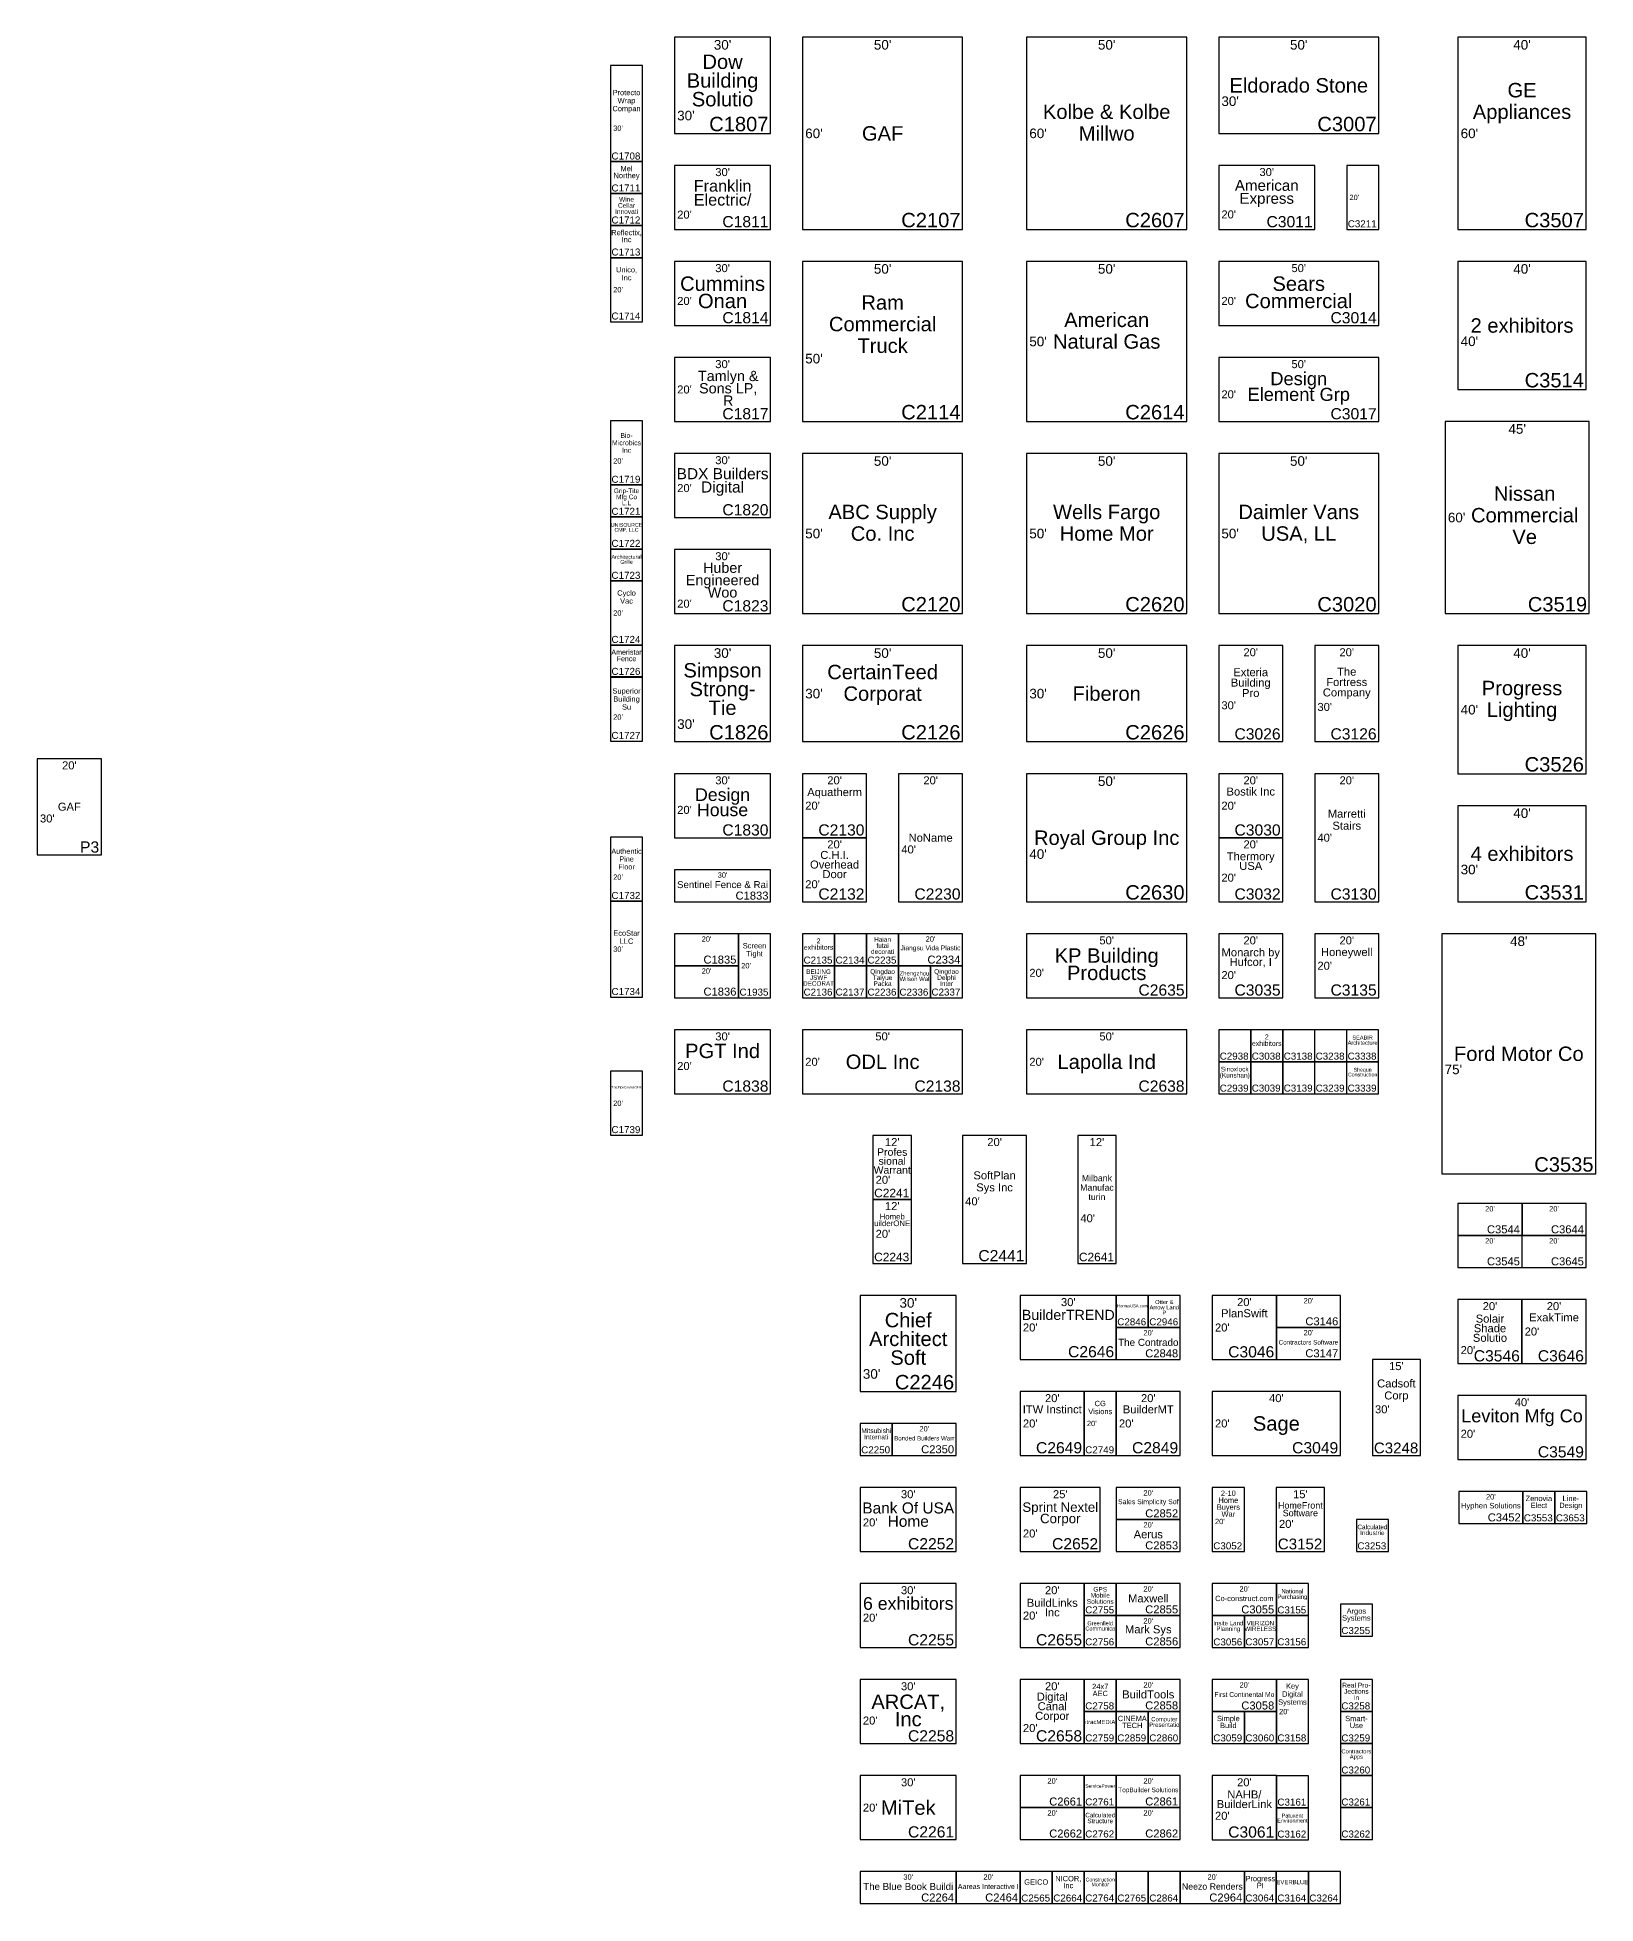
# Model space of a CAD drawing. Header units: inches. Extents: x 16728 to 32248, y 30163 to 45248.
# Drawn here: x 18373 to 24215, y 30163 to 37159 of the extents above; entities that cross this region are included whole.
import ezdxf
from ezdxf.enums import TextEntityAlignment as Align

# ---------------------------------------------------------------- set-up
doc = ezdxf.new("R2010")
doc.units = ezdxf.units.IN
doc.header["$LTSCALE"] = 144
doc.header["$MEASUREMENT"] = 0
doc.layers.get('0').update_dxf_attribs({"linetype": 'CONTINUOUS'})
for name, color, linetype in [('Expo_BoothDim', 6, 'CONTINUOUS'), ('Expo_BoothName', 7, 'CONTINUOUS'), ('Expo_BoothNumber', 4, 'CONTINUOUS'), ('Expo_BoothOutline', 5, 'CONTINUOUS')]:
    doc.layers.add(name, color=color, linetype=linetype)
doc.styles.add('Expo_Lite', font='Swis721 BT Roman.ttf')

# ---------------------------------------------------------------- blocks, each defined once
blk = doc.blocks.new('Expo10x10')
at = {"color": 0}
blk.add_lwpolyline([(0, 0), (120, 0), (120, 120), (0, 120)], close=True, dxfattribs=at)
blk = doc.blocks.new('Expo10x20')
at = {"color": 0}
blk.add_lwpolyline([(0, 0), (120, 0), (120, 240), (0, 240)], close=True, dxfattribs=at)
blk = doc.blocks.new('Expo20x20')
at = {"color": 0}
blk.add_lwpolyline([(0, 0), (240, 0), (240, 240), (0, 240)], close=True, dxfattribs=at)
blk = doc.blocks.new('Expo20x30')
at = {"color": 0}
blk.add_lwpolyline([(0, 0), (240, 0), (240, 360), (0, 360)], close=True, dxfattribs=at)
blk = doc.blocks.new('Expo20x40')
at = {"color": 0}
blk.add_lwpolyline([(0, 0), (240, 0), (240, 480), (0, 480)], close=True, dxfattribs=at)
blk = doc.blocks.new('Expo30x30')
at = {"color": 0}
blk.add_lwpolyline([(0, 0), (360, 0), (360, 360), (0, 360)], close=True, dxfattribs=at)
blk = doc.blocks.new('Expo30x50')
at = {"color": 0}
blk.add_lwpolyline([(0, 0), (360, 0), (360, 600), (0, 600)], close=True, dxfattribs=at)

msp = doc.modelspace()

# ---------------------------------------------------------------- linework, layer by layer
at = {"layer": 'Expo_BoothOutline', "color": 2}
for points in [[(20762, 36799), (21122.2, 36799), (21122.2, 37159), (20762, 37159)], [(21242, 36439), (21842.1, 36439), (21842.1, 37159), (21242, 37159)], [(22082, 36439), (22681.9, 36439), (22681.9, 37159), (22082, 37159)], [(23698.9, 36439), (24179, 36439), (24179, 37159), (23698.9, 37159)], [(20522.1, 36693), (20642.1, 36693), (20642.1, 37053), (20522.1, 37053)], [(20762, 36439), (21122.2, 36439), (21122.2, 36678.9), (20762, 36678.9)], [(20522.1, 36093.2), (20642.1, 36093.2), (20642.1, 36333), (20522.1, 36333)], [(20762, 36079.1), (21122.2, 36079.1), (21122.2, 36318.9), (20762, 36318.9)], [(21242, 35719.1), (21842.1, 35719.1), (21842.1, 36319), (21242, 36319)], [(22082, 35719.1), (22681.9, 35719.1), (22681.9, 36319), (22082, 36319)], [(22802, 36079), (23401.9, 36079), (23401.9, 36319), (22802, 36319)], [(23698.9, 35838.9), (24179, 35838.9), (24179, 36319), (23698.9, 36319)], [(20762, 35719.1), (21122.2, 35719.1), (21122.2, 35959), (20762, 35959)], [(22802, 35719), (23401.9, 35719), (23401.9, 35959), (22802, 35959)], [(20522.1, 35481.3), (20642.1, 35481.3), (20642.1, 35721.2), (20522.1, 35721.2)], [(23650.9, 34999.1), (24190.9, 34999.1), (24190.9, 35719.1), (23650.9, 35719.1)], [(20762, 35359.1), (21122.2, 35359.1), (21122.2, 35599), (20762, 35599)], [(21242, 34999.1), (21842.1, 34999.1), (21842.1, 35599), (21242, 35599)], [(22082, 34999.1), (22681.9, 34999.1), (22681.9, 35599), (22082, 35599)], [(22802, 34999.1), (23401.9, 34999.1), (23401.9, 35599), (22802, 35599)], [(20762, 34999.1), (21122.2, 34999.1), (21122.2, 35239), (20762, 35239)], [(20522.1, 34881.1), (20642.1, 34881.1), (20642.1, 35121.3), (20522.1, 35121.3)], [(20762, 34519.1), (21122.2, 34519.1), (21122.2, 34879.1), (20762, 34879.1)], [(21242, 34519.1), (21842.1, 34519.1), (21842.1, 34879.1), (21242, 34879.1)], [(22082, 34519.1), (22681.9, 34519.1), (22681.9, 34879.1), (22082, 34879.1)], [(22802, 34519.1), (23041.9, 34519.1), (23041.9, 34879.1), (22802, 34879.1)], [(23162, 34519.1), (23401.8, 34519.1), (23401.8, 34879.1), (23162, 34879.1)], [(23698.9, 34399), (24179, 34399), (24179, 34879.1), (23698.9, 34879.1)], [(20522.1, 34521.2), (20642.1, 34521.2), (20642.1, 34761.4), (20522.1, 34761.4)], [(20762, 34159.1), (21122.2, 34159.1), (21122.2, 34399), (20762, 34399)], [(22082, 33919), (22681.9, 33919), (22681.9, 34399), (22082, 34399)], [(23698.9, 33919), (24179, 33919), (24179, 34279), (23698.9, 34279)], [(20522.1, 33921.3), (20642.1, 33921.3), (20642.1, 34161.2), (20522.1, 34161.2)], [(20762, 33919), (21122.2, 33919), (21122.2, 34039), (20762, 34039)], [(20522.1, 33561.3), (20642.1, 33561.3), (20642.1, 33921.3), (20522.1, 33921.3)], [(22082, 33559), (22681.9, 33559), (22681.9, 33799.2), (22082, 33799.2)], [(23638.9, 32899.3), (24215, 32899.3), (24215, 33799.1), (23638.9, 33799.1)], [(20762, 33199), (21122.2, 33199), (21122.2, 33439.2), (20762, 33439.2)], [(21242, 33199), (21842.1, 33199), (21842.1, 33439.2), (21242, 33439.2)], [(22082, 33199), (22681.9, 33199), (22681.9, 33439.2), (22082, 33439.2)], [(20522.1, 33043.7), (20642.1, 33043.7), (20642.1, 33283.6), (20522.1, 33283.6)], [(21505.9, 32803.3), (21650, 32803.3), (21650, 33043.1), (21505.9, 33043.1)], [(21841.6, 32563.4), (22081.8, 32563.4), (22081.8, 33043.2), (21841.6, 33043.2)], [(22273.4, 32563.4), (22417.5, 32563.4), (22417.5, 33043.2), (22273.4, 33043.2)], [(21505.9, 32563.4), (21650, 32563.4), (21650, 32803.3), (21505.9, 32803.3)], [(22058, 32203.4), (22418, 32203.4), (22418, 32443.3), (22058, 32443.3)], [(22778, 32203), (23018.2, 32203), (23018.2, 32443.3), (22778, 32443.3)], [(23698.9, 32188), (23938.8, 32188), (23938.8, 32428.2), (23698.9, 32428.2)], [(23938.8, 32188), (24179, 32188), (24179, 32428.2), (23938.8, 32428.2)], [(23377.8, 31843.4), (23558, 31843.4), (23558, 32203.4), (23377.8, 32203.4)], [(22058, 31843.4), (22297.9, 31843.4), (22297.9, 32083.3), (22058, 32083.3)], [(22297.9, 31843.4), (22418, 31843.4), (22418, 32083.3), (22297.9, 32083.3)], [(22418, 31843.4), (22657.9, 31843.4), (22657.9, 32083.3), (22418, 32083.3)], [(22778, 31843.4), (23258, 31843.4), (23258, 32083.3), (22778, 32083.3)], [(23698.9, 31828), (24179, 31828), (24179, 32068.2), (23698.9, 32068.2)], [(21578.1, 31843.7), (21818, 31843.7), (21818, 31963.5), (21578.1, 31963.5)], [(21458.1, 31483.5), (21818.1, 31483.5), (21818.1, 31723.3), (21458.1, 31723.3)], [(22058, 31483.5), (22358, 31483.5), (22358, 31723.3), (22058, 31723.3)], [(22418, 31603.5), (22657.9, 31603.5), (22657.9, 31723.3), (22418, 31723.3)], [(22778, 31483.5), (22898, 31483.5), (22898, 31723.3), (22778, 31723.3)], [(23017.9, 31483.5), (23198, 31483.5), (23198, 31723.3), (23017.9, 31723.3)], [(23702, 31588.4), (23941.9, 31588.4), (23941.9, 31708.5), (23702, 31708.5)], [(22418, 31483.5), (22657.9, 31483.5), (22657.9, 31603.5), (22418, 31603.5)], [(21458.1, 31123.5), (21818.1, 31123.5), (21818.1, 31363.4), (21458.1, 31363.4)], [(22058, 31123.5), (22297.9, 31123.5), (22297.9, 31363.4), (22058, 31363.4)], [(22418, 31243.6), (22657.9, 31243.6), (22657.9, 31363.4), (22418, 31363.4)], [(22418, 31123.5), (22657.9, 31123.5), (22657.9, 31243.5), (22418, 31243.5)], [(21458.1, 30763.5), (21818.1, 30763.5), (21818.1, 31003.4), (21458.1, 31003.4)], [(22058, 30763.5), (22297.9, 30763.5), (22297.9, 31003.4), (22058, 31003.4)], [(22418, 30883.6), (22657.9, 30883.6), (22657.9, 31003.4), (22418, 31003.4)], [(22778, 30883.3), (23018.2, 30883.3), (23018.2, 31003.4), (22778, 31003.4)], [(23018.2, 30763.5), (23138.3, 30763.5), (23138.3, 31003.4), (23018.2, 31003.4)], [(21458.1, 30403.5), (21818.1, 30403.5), (21818.1, 30643.4), (21458.1, 30643.4)], [(22418, 30523.6), (22657.9, 30523.6), (22657.9, 30643.4), (22418, 30643.4)], [(22778, 30403.1), (23018.2, 30403.1), (23018.2, 30643.4), (22778, 30643.4)], [(22418, 30403.5), (22657.9, 30403.5), (22657.9, 30523.6), (22418, 30523.6)], [(21458.1, 30163.6), (21818.1, 30163.6), (21818.1, 30283.5), (21458.1, 30283.5)], [(21818.1, 30163.6), (22058, 30163.6), (22058, 30283.5), (21818.1, 30283.5)], [(22657.9, 30163.6), (22898.1, 30163.6), (22898.1, 30283.5), (22657.9, 30283.5)]]:
    msp.add_lwpolyline(points, close=True, dxfattribs=at)
at = {"layer": 'Expo_BoothOutline', "color": 5}
for points in [[(20522.1, 36573.2), (20642.1, 36573.2), (20642.1, 36693), (20522.1, 36693)], [(20522.1, 36453.1), (20642.1, 36453.1), (20642.1, 36573.2), (20522.1, 36573.2)], [(20522.1, 36333.1), (20642.1, 36333.1), (20642.1, 36453.1), (20522.1, 36453.1)], [(20522.1, 35361.2), (20642.1, 35361.2), (20642.1, 35481.3), (20522.1, 35481.3)], [(20522.1, 35241.1), (20642.1, 35241.1), (20642.1, 35361.2), (20522.1, 35361.2)], [(20522.1, 35121.3), (20642.1, 35121.3), (20642.1, 35241.1), (20522.1, 35241.1)], [(20522.1, 34761.3), (20642.1, 34761.3), (20642.1, 34881.1), (20522.1, 34881.1)], [(23941.9, 31588.4), (24062, 31588.4), (24062, 31708.5), (23941.9, 31708.5)], [(24062, 31588.4), (24181.8, 31588.4), (24181.8, 31708.5), (24062, 31708.5)], [(23318.1, 31483.5), (23437.9, 31483.5), (23437.9, 31603.5), (23318.1, 31603.5)], [(22297.9, 31243.6), (22418, 31243.6), (22418, 31363.4), (22297.9, 31363.4)], [(23258, 31166.3), (23377.8, 31166.3), (23377.8, 31286.4), (23258, 31286.4)], [(22297.9, 31123.5), (22418, 31123.5), (22418, 31243.5), (22297.9, 31243.5)], [(22297.9, 30883.6), (22418, 30883.6), (22418, 31003.4), (22297.9, 31003.4)], [(23258, 30883.6), (23377.8, 30883.6), (23377.8, 31003.4), (23258, 31003.4)], [(22297.9, 30763.5), (22418, 30763.5), (22418, 30883.6), (22297.9, 30883.6)], [(23258, 30763.5), (23377.8, 30763.5), (23377.8, 30883.6), (23258, 30883.6)], [(23258, 30643.4), (23377.8, 30643.4), (23377.8, 30763.5), (23258, 30763.5)], [(22297.9, 30523.6), (22418, 30523.6), (22418, 30643.4), (22297.9, 30643.4)], [(22297.9, 30403.5), (22418, 30403.5), (22418, 30523.6), (22297.9, 30523.6)], [(22297.9, 30163.6), (22418, 30163.6), (22418, 30283.5), (22297.9, 30283.5)], [(22898, 30163.6), (23017.9, 30163.6), (23017.9, 30283.5), (22898, 30283.5)]]:
    msp.add_lwpolyline(points, close=True, dxfattribs=at)

# ---------------------------------------------------------------- block references
at = {"layer": 'Expo_BoothOutline', "color": 2, "rotation": 269.9999999993303}
for name, p in [('Expo30x50', (22802, 37159)), ('Expo20x30', (22802, 36679)), ('Expo20x20', (21242, 34399)), ('Expo20x20', (22802, 34399)), ('Expo20x20', (21242, 34159)), ('Expo20x20', (22802, 34159)), ('Expo10x20', (20762, 33799.1)), ('Expo10x20', (21601.6, 33799.1)), ('Expo20x20', (22802, 33799.1)), ('Expo20x20', (23162, 33799.1)), ('Expo10x20', (20762, 33679.1)), ('Expo10x20', (23698.9, 32788.1)), ('Expo10x20', (23938.9, 32788.1)), ('Expo10x20', (23698.9, 32668.1)), ('Expo10x20', (23938.8, 32668.1)), ('Expo30x30', (21458.1, 32443.3)), ('Expo10x20', (23018.2, 32443.3)), ('Expo10x20', (22418, 32323.3)), ('Expo10x20', (23018.1, 32323.6)), ('Expo10x20', (22778, 31363.4)), ('Expo10x20', (22058, 30643.4)), ('Expo10x20', (22058, 30523.4))]:
    msp.add_blockref(name, p, dxfattribs=at)
at = {"layer": 'Expo_BoothOutline', "color": 2}
for name, p in [('Expo10x20', (23282, 36439)), ('Expo20x30', (18373.4, 34095.1)), ('Expo20x40', (21602.1, 33919)), ('Expo20x40', (23162, 33919)), ('Expo10x20', (21002, 33559.1))]:
    msp.add_blockref(name, p, dxfattribs=at)
at = {"layer": 'Expo_BoothOutline', "color": 5, "rotation": 269.9999999993303}
for p in [(21242, 33799.1), (21362, 33799.1), (21481.8, 33799.1), (21242, 33679.1), (21362, 33679.3), (21481.8, 33679.1), (21601.5, 33679.1), (21721.5, 33679.3), (22802, 33439.2), (22922, 33439.2), (23041.8, 33439.2), (23161.6, 33439.2), (23281.4, 33439.2), (22802, 33319.2), (22922, 33319.3), (23041.8, 33319.3), (23161.6, 33319.2), (23281.4, 33319.2), (22418, 32443.3), (22538, 32443.3), (21458.1, 31963.5), (23018, 31363.4), (22778, 31243.4), (22898, 31243.6), (23018, 31243.6), (22418, 30883.6), (22538, 30883.6), (22778, 30883.6), (22898.1, 30883.5), (23018.2, 30643.1), (23258, 30643.4), (23018.1, 30523.2), (23258, 30523.4), (22058, 30283.5), (22178, 30283.5), (22418, 30283.5), (22538, 30283.5), (23017.9, 30283.5), (23137.9, 30283.5)]:
    msp.add_blockref('Expo10x10', p, dxfattribs=at)

# ---------------------------------------------------------------- texts
at = {"layer": 'Expo_BoothDim', "color": 6, "style": 'Expo_Lite'}
for s, height, p in [("30'", 36, (20942.1, 37149)), ("50'", 36, (21542.1, 37149)), ("50'", 36, (22382, 37149)), ("50'", 36, (23102, 37149)), ("40'", 36, (23938.9, 37149)), ("30'", 30, (20942.1, 36668.9)), ("30'", 30, (22982, 36669)), ("30'", 30, (20942.1, 36308.9)), ("50'", 36, (21542.1, 36309)), ("50'", 36, (22382, 36309)), ("50'", 30, (23101.9, 36309)), ("40'", 36, (23938.9, 36309)), ("30'", 30, (20942.1, 35949)), ("50'", 30, (23101.9, 35949)), ("45'", 36, (23920.9, 35709.1)), ("30'", 30, (20942.1, 35589)), ("50'", 36, (21542.1, 35589)), ("50'", 36, (22382, 35589)), ("50'", 36, (23101.9, 35589)), ("30'", 30, (20942.1, 35229)), ("30'", 36, (20942.1, 34869.1)), ("50'", 36, (21542.1, 34869.1)), ("50'", 36, (22382, 34869.1)), ("20'", 30, (22921.9, 34869.1)), ("20'", 30, (23281.9, 34869.1)), ("40'", 36, (23938.9, 34869.1)), ("20'", 30, (18493.4, 34445.1)), ("30'", 30, (20942.1, 34389)), ("20'", 30, (21362, 34389)), ("20'", 30, (21722.1, 34389)), ("50'", 36, (22382, 34389)), ("20'", 30, (22922, 34389)), ("20'", 30, (23282, 34389)), ("40'", 36, (23938.9, 34269)), ("20'", 30, (21362, 34149)), ("20'", 30, (22922, 34149)), ("30'", 20, (20942.1, 34029)), ("20'", 20, (20882, 33789.1)), ("20'", 20, (21721.6, 33789.1)), ("50'", 30, (22382, 33789.2)), ("20'", 30, (22922, 33789.1)), ("20'", 30, (23282, 33789.1)), ("48'", 36, (23926.9, 33789.1)), ("20'", 20, (20882, 33669.1)), ("30'", 30, (20942.1, 33429.2)), ("50'", 30, (21542.1, 33429.2)), ("50'", 30, (22382, 33429.2)), ("12'", 30, (21578, 33033.1)), ("20'", 30, (21961.7, 33033.2)), ("12'", 30, (22345.4, 33033.2)), ("12'", 30, (21578, 32793.3)), ("20'", 20, (23818.9, 32778.1)), ("20'", 20, (24058.9, 32778.1)), ("20'", 20, (23818.9, 32658.1)), ("20'", 20, (24058.8, 32658.1)), ("30'", 36, (21638.1, 32433.3)), ("30'", 30, (22238, 32433.3)), ("20'", 30, (22898.1, 32433.3)), ("20'", 20, (23138.2, 32433.3)), ("20'", 30, (23818.8, 32418.2)), ("20'", 30, (24058.9, 32418.2)), ("20'", 20, (22538, 32313.3)), ("20'", 20, (23138.1, 32313.6)), ("15'", 30, (23467.9, 32193.4)), ("20'", 30, (22178, 32073.3)), ("20'", 30, (22537.9, 32073.3)), ("40'", 30, (23018, 32073.3)), ("40'", 30, (23938.9, 32058.2)), ("20'", 20, (21698.1, 31953.5)), ("30'", 30, (21638.1, 31713.3)), ("25'", 30, (22208, 31713.3)), ("20'", 20, (22537.9, 31713.3)), ("15'", 30, (23107.9, 31713.3)), ("20'", 20, (23822, 31698.5)), ("20'", 20, (22537.9, 31593.5)), ("30'", 30, (21638.1, 31353.4)), ("20'", 30, (22178, 31353.4)), ("20'", 20, (22537.9, 31353.4)), ("20'", 20, (22898, 31353.4)), ("20'", 20, (22537.9, 31233.5)), ("30'", 30, (21638.1, 30993.4)), ("20'", 30, (22178, 30993.4)), ("20'", 20, (22537.9, 30993.4)), ("20'", 20, (22898.1, 30993.4)), ("30'", 30, (21638.1, 30633.4)), ("20'", 20, (22178, 30633.4)), ("20'", 20, (22537.9, 30633.4)), ("20'", 30, (22898.1, 30633.4)), ("20'", 20, (22178, 30513.4)), ("20'", 20, (22537.9, 30513.6)), ("30'", 20, (21638.1, 30273.5)), ("20'", 20, (21938.1, 30273.5)), ("20'", 20, (22778, 30273.5))]:
    msp.add_text(s, height=height, dxfattribs=at).set_placement(p, align=Align.TOP_CENTER)
for s, height, p in [("30'", 36, (22812, 36919.6)), ("30'", 36, (20772, 36865.7)), ("30'", 20, (20532.1, 36818.3)), ("60'", 36, (21252, 36799)), ("60'", 36, (22092, 36799)), ("60'", 36, (23708.9, 36799)), ("20'", 20, (23292, 36559)), ("20'", 30, (20772, 36494.6)), ("20'", 30, (22812, 36495.2)), ("20'", 20, (20532.1, 36213.1)), ("20'", 30, (20772, 36170.9)), ("20'", 30, (22812, 36170.9)), ("50'", 36, (22092, 36019)), ("40'", 36, (23708.9, 36019.7)), ("50'", 36, (21252, 35954.7)), ("20'", 30, (20772, 35839)), ("20'", 30, (22812, 35820.8)), ("20'", 20, (20532.1, 35571.1)), ("20'", 30, (20772, 35469.5)), ("60'", 36, (23660.9, 35359.1)), ("50'", 36, (21252, 35299.1)), ("50'", 36, (22092, 35299.1)), ("50'", 36, (22812, 35299.1)), ("20'", 30, (20772, 35036.3)), ("20'", 20, (20532.1, 35001.2)), ("30'", 36, (21252, 34699.1)), ("30'", 36, (22092, 34699.1)), ("30'", 30, (22812, 34655.3)), ("30'", 30, (23172, 34649.2)), ("40'", 36, (23708.9, 34639)), ("20'", 20, (20532.1, 34611)), ("30'", 36, (20772, 34584.9)), ("20'", 30, (20772, 34263.4)), ("20'", 30, (21252, 34279)), ("20'", 30, (22812, 34279)), ("30'", 30, (18383.4, 34231.1)), ("40'", 30, (23172, 34159)), ("40'", 30, (21612.1, 34115.1)), ("40'", 36, (22092, 34097.6)), ("20'", 20, (20532.1, 34011.1)), ("20'", 30, (21252, 33984.6)), ("20'", 30, (22812, 34009.2)), ("30'", 36, (23708.9, 34039.7)), ("30'", 20, (20532.1, 33741.3)), ("20'", 20, (21012, 33679.1)), ("20'", 30, (22092, 33652.5)), ("20'", 30, (22812, 33644)), ("20'", 30, (23172, 33679.1)), ("20'", 30, (20772, 33303.3)), ("20'", 30, (21252, 33319.1)), ("20'", 30, (22092, 33319.1)), ("75'", 36, (23648.9, 33290.7)), ("20'", 20, (20532.1, 33163.6)), ("20'", 30, (21515.9, 32876.7)), ("40'", 30, (21851.6, 32796)), ("40'", 30, (22283.4, 32732.6)), ("20'", 30, (21515.9, 32674.3)), ("20'", 30, (22068, 32323.3)), ("20'", 30, (22788, 32323.1)), ("20'", 30, (23948.8, 32308.1)), ("20'", 30, (23708.9, 32238.4)), ("30'", 36, (21468.1, 32149)), ("20'", 30, (22068, 31963.4)), ("20'", 20, (22307.9, 31963.4)), ("20'", 30, (22428, 31963.4)), ("20'", 30, (22788, 31963.4)), ("30'", 30, (23387.8, 32016.5)), ("20'", 30, (23708.9, 31924.8)), ("20'", 30, (21468.1, 31592.6)), ("20'", 30, (22068, 31551)), ("20'", 20, (22788, 31596)), ("20'", 30, (23027.9, 31586.9)), ("20'", 30, (21468.1, 31235.5)), ("20'", 30, (22068, 31243.4)), ("20'", 30, (21468.1, 30849.9)), ("20'", 20, (23028.2, 30883.4)), ("20'", 30, (22068, 30821.7)), ("20'", 30, (21468.1, 30523.5)), ("20'", 30, (22788, 30492.9))]:
    msp.add_text(s, height=height, dxfattribs=at).set_placement(p, align=Align.MIDDLE_LEFT)
at = {"layer": 'Expo_BoothName', "color": 7, "style": 'Expo_Lite'}
for s, height, p in [('Dow', 54, (20942.1, 37067.6)), ('Building', 54, (20942.1, 36997.4)), ('Eldorado Stone', 54, (23102, 36979)), ('Protecto', 20, (20582.1, 36952)), ('Solutio', 54, (20942.1, 36927.2)), ('GE', 54, (23938.9, 36961)), ('Compan', 20, (20582.1, 36892)), ('Wrap', 20, (20582.1, 36922)), ('Kolbe & Kolbe', 54, (22382, 36880)), ('Appliances', 54, (23938.9, 36880)), ('GAF', 54, (21542.1, 36799)), ('Millwo', 54, (22382, 36799)), ('Mel', 20, (20582.1, 36667.1)), ('Northey', 20, (20582.1, 36641.1)), ('Franklin', 43.5, (20942.1, 36602.3)), ('American', 40.5, (22982, 36604)), ('Cellar', 17.5, (20582.1, 36528.9)), ('Wine', 17.5, (20582.1, 36551.6)), ('Electric/', 43.5, (20942.1, 36550.1)), ('Express', 40.5, (22982, 36555.4)), ('Innovati', 17.5, (20582.1, 36506.1)), ('Reflectix,', 20, (20582.1, 36427.1)), ('Inc', 20, (20582.1, 36401.1)), ('Unico,', 20, (20582.1, 36288.1)), ('Inc', 20, (20582.1, 36258.1)), ('Cummins', 54, (20942.1, 36235.7)), ('Sears', 54, (23101.9, 36235.7)), ('Onan', 54, (20942.1, 36170.9)), ('Ram', 54, (21542.1, 36165.2)), ('Commercial', 54, (23101.9, 36170.9)), ('Commercial', 54, (21542.1, 36084.2)), ('American', 54, (22382, 36100)), ('2 exhibitors', 54, (23938.9, 36078.9)), ('Truck', 54, (21542.1, 36003.2)), ('Natural Gas', 54, (22382, 36019)), ('Tamlyn &', 38.5, (20963.2, 35889.8)), ('Design', 49, (23101.9, 35879.6)), ('Sons LP,', 38.5, (20963.2, 35843.6)), ('Element Grp', 49, (23101.9, 35820.8)), ('R', 38.5, (20963.2, 35797.4)), ('Microbics', 18.5, (20582.1, 35639.1)), ('Bio-', 18.5, (20582.1, 35666.8)), ('Inc', 18.5, (20582.1, 35611.3)), ('BDX Builders', 41.5, (20942.1, 35523.4)), ('Grip-Tite', 17.5, (20582.1, 35459.3)), ('Digital', 41.5, (20942.1, 35473.6)), ('Nissan', 54, (23948.9, 35448.9)), ('Mfg Co', 17.5, (20582.1, 35436.5)), ('L.L', 17.5, (20582.1, 35413.8)), ('ABC Supply', 54, (21542.1, 35380.1)), ('Wells Fargo', 54, (22382, 35380.1)), ('Daimler Vans', 54, (23101.9, 35380.1)), ('Commercial', 54, (23948.9, 35367.9)), ('UNISOURCE', 14, (20582.1, 35331.3)), ('CMP, LLC', 14, (20582.1, 35313.1)), ('Co. Inc', 54, (21542.1, 35299.1)), ('Home Mor', 54, (22382, 35299.1)), ('USA, LL', 54, (23101.9, 35299.1)), ('Ve', 54, (23948.9, 35286.9)), ('Architectural', 14.5, (20582.1, 35211.6)), ('Grille', 14.5, (20582.1, 35192.8)), ('Huber', 38.5, (20942.1, 35170.9)), ('Engineered', 38.5, (20942.1, 35124.7)), ('Cyclo', 20, (20582.1, 35076.3)), ('Vac', 20, (20582.1, 35046.3)), ('Woo', 38.5, (20942.1, 35078.5)), ('Ameristar', 19, (20582.1, 34854.6)), ('Fence', 19, (20582.1, 34829.9)), ('Simpson', 54, (20942.1, 34786.6)), ('CertainTeed', 54, (21542.1, 34780.1)), ('Exteria', 30, (22921.9, 34779.3)), ('The', 30, (23281.9, 34781.5)), ('Superior', 20, (20582.1, 34709)), ('Strong-', 54, (20942.1, 34716.4)), ('Corporat', 54, (21542.1, 34699.1)), ('Fiberon', 54, (22382, 34699.1)), ('Building', 30, (22921.9, 34740.3)), ('Pro', 30, (22921.9, 34701.3)), ('Company', 30, (23281.9, 34703.5)), ('Fortress', 30, (23281.9, 34742.5)), ('Progress', 54, (23938.9, 34720)), ('Building', 20, (20582.1, 34679)), ('Su', 20, (20582.1, 34649)), ('Tie', 54, (20942.1, 34646.2)), ('Lighting', 54, (23938.9, 34639)), ('Bostik Inc', 30, (22922, 34332)), ('GAF', 30, (18493.4, 34275.1)), ('Design', 47.5, (20942.1, 34320.4)), ('House', 47.5, (20942.1, 34263.4)), ('Aquatherm', 30, (21362, 34330)), ('Marretti', 30, (23282, 34249)), ('Stairs', 30, (23282, 34204)), ('NoName', 30, (21722.1, 34159)), ('Royal Group Inc', 54, (22382, 34159)), ('Authentic', 19.5, (20582.1, 34108.3)), ('Pine', 19.5, (20582.1, 34079.1)), ('Overhead', 30, (21362, 34058.4)), ('C.H.I.', 30, (21362, 34094.4)), ('Thermory', 30, (22922, 34089.2)), ('USA', 30, (22922, 34053.2)), ('4 exhibitors', 54, (23938.9, 34099)), ('Floor', 19.5, (20582.1, 34049.8)), ('Door', 30, (21362, 34022.4)), ('Sentinel Fence & Rai', 26, (20942.1, 33983.1)), ('EcoStar', 20, (20582.1, 33801.3)), ('LLC', 20, (20582.1, 33771.3)), ('Screen', 20, (21062, 33754.1)), ('Tight', 20, (21062, 33724.1)), ('exhibitors', 18.5, (21302, 33748.1)), ('2', 18.5, (21302, 33772.2)), ('decorati', 17.5, (21541.8, 33732.1)), ('Haian', 17.5, (21541.8, 33777.6)), ('futai', 17.5, (21541.8, 33754.8)), ('Jiangsu Vida Plastic', 18, (21721.6, 33746)), ('KP Building', 54, (22382, 33717.3)), ('Monarch by', 30, (22922, 33729.3)), ('Honeywell', 30, (23282, 33730.4)), ('BEIJING', 17, (21302, 33656.8)), ('Qingdao', 17.5, (21541.8, 33657.4)), ('Zhengzhou', 16, (21661.5, 33650.5)), ('Qingdao', 17.5, (21781.5, 33657.6)), ('Products', 54, (22382, 33652.5)), ('Hufcor, I', 30, (22922, 33693.3)), ('DECORAT', 17, (21302, 33612.6)), ('JSWF', 17, (21302, 33634.7)), ('Taiyue', 17.5, (21541.8, 33634.6)), ('Packa', 17.5, (21541.8, 33611.9)), ('Wilson Wal', 16, (21661.5, 33629.7)), ('Delphi', 17.5, (21781.5, 33634.8)), ('Inter', 17.5, (21781.5, 33612.1)), ('PGT Ind', 54, (20942.1, 33360)), ('exhibitors', 18.5, (22982, 33388.1)), ('2', 18.5, (22982, 33412.2)), ('Architecture', 15, (23341.4, 33390.4)), ('SEABIR', 15, (23341.4, 33409.9)), ('Ford Motor Co', 54, (23926.9, 33349.2)), ('ODL Inc', 54, (21542.1, 33319.1)), ('Lapolla Ind', 54, (22382, 33319.1)), ('Sinoxlock', 17.5, (22862, 33291.5)), ('(Kunshan)', 17.5, (22862, 33268.8)), ('Construction', 14, (23341.4, 33271.1)), ('Shequn', 14, (23341.4, 33289.3)), ('TracPipeCounterStrik', 8.5, (20582.1, 33223.6)), ('Profes', 28, (21578, 32980.7)), ('sional', 28, (21578, 32947.1)), ('Warrant', 28, (21578, 32913.5)), ('SoftPlan', 30, (21961.7, 32893.3)), ('Milbank', 23.5, (22345.4, 32883.1)), ('Sys Inc', 30, (21961.7, 32848.3)), ('Manufac', 23.5, (22345.4, 32847.8)), ('turin', 23.5, (22345.4, 32812.6)), ('Homeb', 21, (21578, 32738.8)), ('uilderONE', 21, (21578, 32713.6)), ('BuilderTREND', 38, (22238, 32370.4)), ('HomesUSA.com', 11, (22478, 32404.3)), ('Arrow Land', 15.5, (22598, 32398.6)), ('Otter &', 15.5, (22598, 32418.7)), ('PlanSwift', 30, (22898.1, 32376.5)), ('Chief', 54, (21638.1, 32350.8)), ('P', 15.5, (22598, 32378.4)), ('Shade', 30, (23818.8, 32320.4)), ('Solair', 30, (23818.8, 32356.4)), ('ExakTime', 30, (24058.9, 32361.1)), ('Architect', 54, (21638.1, 32280.6)), ('The Contrado', 26.5, (22538, 32267.4)), ('Contractors Software', 17, (23138.1, 32267.7)), ('Solutio', 30, (23818.8, 32284.4)), ('Soft', 54, (21638.1, 32210.4)), ('Cadsoft', 30, (23467.9, 32113.4)), ('CG', 20, (22357.9, 32038.3)), ('Corp', 30, (23467.9, 32068.4)), ('ITW Instinct', 30, (22178, 32016.3)), ('Visions', 20, (22357.9, 32008.3)), ('BuilderMT', 30, (22537.9, 32016.3)), ('Sage', 54, (23018, 31963.4)), ('Leviton Mfg Co', 48.5, (23938.9, 31991.9)), ('Mitsubishi', 18, (21518.1, 31936.2)), ('Internati', 18, (21518.1, 31912.8)), ('Bonded Builders Warr', 16.5, (21698.1, 31907.9)), ('2-10', 20, (22838, 31701.9)), ('Zenovia', 20, (24002, 31682.4)), ('Line-', 20, (24121.9, 31682.4)), ('Bank Of USA', 41.5, (21638.1, 31646.7)), ('Sprint Nextel', 35.5, (22208, 31649.8)), ('Corpor', 35.5, (22208, 31607.2)), ('Sales Simplicity Sof', 18.5, (22537.9, 31670.1)), ('Buyers', 20, (22838, 31649.9)), ('Home', 20, (22838, 31675.9)), ('War', 20, (22838, 31623.9)), ('HomeFront', 24, (23107.9, 31656.5)), ('Software', 24, (23107.9, 31627.7)), ('Hyphen Solutions', 20.5, (23822, 31655.4)), ('Elect', 20, (24002, 31656.4)), ('Design', 20, (24121.9, 31656.4)), ('Home', 41.5, (21638.1, 31596.9)), ('Aerus', 30, (22537.9, 31548)), ('Calculated', 17, (23378, 31575.5)), ('Industrie', 17, (23378, 31553.4)), ('GPS', 17.5, (22357.9, 31341.7)), ('National', 16, (23078, 31334.8)), ('6 exhibitors', 47.5, (21638.1, 31288.8)), ('BuildLinks', 30, (22178, 31291.3)), ('Inc', 30, (22178, 31255.3)), ('Solutions', 17.5, (22357.9, 31296.2)), ('Mobile', 17.5, (22357.9, 31319)), ('Maxwell', 30, (22537.9, 31307.9)), ('Co-construct.com', 20, (22898, 31307.5)), ('Purchasing', 16, (23078, 31314)), ('Argos', 20, (23317.9, 31260.3)), ('Communica', 15, (22357.9, 31194.8)), ('Greenfield', 15, (22357.9, 31214.3)), ('Mark Sys', 30, (22537.9, 31191.8)), ('Insite Land', 16.5, (22838, 31215.1)), ('Planning', 16.5, (22838, 31193.7)), ('WIRELESS', 16.5, (22958, 31193.8)), ('VERIZON', 16.5, (22958, 31215.3)), ('Systems', 20, (23317.9, 31234.3)), ('Real Pro-', 18, (23317.9, 30982.4)), ('ARCAT,', 54, (21638.1, 30920.2)), ('Digital', 30, (22178, 30939.5)), ('24x7', 20, (22357.9, 30977.5)), ('AEC', 20, (22357.9, 30951.5)), ('BuildTools', 30, (22537.9, 30947.9)), ('First Continental Mo', 18, (22898.1, 30947.5)), ('Systems', 20, (23078.3, 30919.2)), ('Digital', 20, (23078.3, 30949.2)), ('Key', 20, (23078.3, 30979.2)), ('Jections', 18, (23317.9, 30959)), ('In', 18, (23317.9, 30935.6)), ('Inc', 54, (21638.1, 30855.4)), ('Corpor', 30, (22178, 30867.5)), ('Canal', 30, (22178, 30903.5)), ('itracMEDIA', 16, (22357.9, 30844.5)), ('CINEMA', 20, (22478, 30857.6)), ('Computer', 16, (22598, 30855)), ('Simple', 20, (22838, 30857.6)), ('Smart-', 20, (23317.9, 30857.5)), ('TECH', 20, (22478, 30831.6)), ('Presentatio', 16, (22598, 30834.2)), ('Build', 20, (22838, 30831.6)), ('Use', 20, (23317.9, 30831.5)), ('Contractors', 15.5, (23317.9, 30734.5)), ('Apps', 15.5, (23317.9, 30714.4)), ('ServicePower', 13, (22357.9, 30604.5)), ('TopBuilder Solutions', 17.5, (22537.9, 30589.9)), ('NAHB/', 30, (22898.1, 30572.8)), ('MiTek', 54, (21638.1, 30523.5)), ('Calculated', 17, (22357.9, 30495.6)), ('BuilderLink', 30, (22898.1, 30536.8)), ('Patuxent', 14.5, (23078.1, 30493.6)), ('Structure', 17, (22357.9, 30473.5)), ('Environment', 14.5, (23078.1, 30474.7)), ('The Blue Book Buildi', 26, (21638.1, 30228)), ('Aareas Interactive I', 19, (21938.1, 30227.9)), ('GEICO', 20, (22118, 30244.5)), ('NICOR,', 20, (22238, 30257.5)), ('Inc', 20, (22238, 30231.5)), ('Construction', 14, (22357.9, 30253.6)), ('Monitor', 14, (22357.9, 30235.4)), ('Neezo Renders', 23.5, (22778, 30227.9)), ('Progress', 20, (22957.9, 30257.5)), ('PI', 20, (22957.9, 30231.5)), ('EVERBLUE', 16, (23077.9, 30244.5))]:
    msp.add_text(s, height=height, dxfattribs=at).set_placement(p, align=Align.MIDDLE_CENTER)
at = {"layer": 'Expo_BoothNumber', "color": 4, "style": 'Expo_Lite'}
for s, height, p in [('C1807', 54, (21114.2, 36807)), ('C3007', 54, (23394, 36807)), ('C1708', 26.33, (20634.1, 36701)), ('C1711', 26.33, (20634.1, 36581.2)), ('C1712', 26.33, (20634.1, 36461.1)), ('C1811', 42, (21114.2, 36447)), ('C2107', 54, (21834.1, 36447)), ('C2607', 54, (22673.9, 36447)), ('C3011', 42, (23154, 36447)), ('C3211', 26.31, (23394, 36447)), ('C3507', 54, (24171, 36447)), ('C1713', 26.33, (20634.1, 36341.1)), ('C1714', 26.33, (20634.1, 36101.2)), ('C1814', 42, (21114.2, 36087.1)), ('C3014', 42, (23393.9, 36087)), ('C3514', 54, (24171, 35846.9)), ('C1817', 42, (21114.2, 35727.1)), ('C2114', 54, (21834.1, 35727.1)), ('C2614', 54, (22673.9, 35727.1)), ('C3017', 42, (23393.9, 35727)), ('C1719', 26.33, (20634.1, 35489.3)), ('C1820', 42, (21114.2, 35367.1)), ('C1721', 26.33, (20634.1, 35369.2)), ('C1722', 26.33, (20634.1, 35249.1)), ('C1723', 26.33, (20634.1, 35129.3)), ('C1823', 42, (21114.2, 35007.1)), ('C2120', 54, (21834.1, 35007.1)), ('C2620', 54, (22673.9, 35007.1)), ('C3020', 54, (23393.9, 35007.1)), ('C3519', 54, (24182.9, 35007.1)), ('C1724', 26.33, (20634.1, 34889.1)), ('C1726', 26.33, (20634.1, 34769.3)), ('C1826', 54, (21114.2, 34527.1)), ('C2126', 54, (21834.1, 34527.1)), ('C2626', 54, (22673.9, 34527.1)), ('C3026', 42, (23033.9, 34527.1)), ('C3126', 42, (23393.8, 34527.1)), ('C1727', 26.33, (20634.1, 34529.2)), ('C3526', 54, (24171, 34407)), ('C1830', 42, (21114.2, 34167.1)), ('C2130', 42, (21474, 34167)), ('C3030', 42, (23034, 34167)), ('P3', 42, (18605.4, 34103.1)), ('C1732', 26.33, (20634.1, 33929.3)), ('C1833', 30, (21114.2, 33927)), ('C2132', 42, (21474, 33927)), ('C2230', 42, (21834.1, 33927)), ('C2630', 54, (22673.9, 33927)), ('C3032', 42, (23034, 33927)), ('C3130', 42, (23394, 33927)), ('C3531', 54, (24171, 33927)), ('C1835', 30, (20994, 33687.1)), ('C2135', 26.31, (21354, 33687.1)), ('C2134', 26.31, (21474, 33687.1)), ('C2235', 26.31, (21593.8, 33687.1)), ('C2334', 30, (21833.6, 33687.1)), ('C1734', 26.33, (20634.1, 33569.3)), ('C1836', 30, (20994, 33567.1)), ('C1935', 26.31, (21114, 33567.1)), ('C2136', 26.31, (21354, 33567.1)), ('C2137', 26.31, (21474, 33567.3)), ('C2236', 26.31, (21593.8, 33567.1)), ('C2336', 26.31, (21713.5, 33567.1)), ('C2337', 26.31, (21833.5, 33567.3)), ('C2635', 42, (22673.9, 33567)), ('C3035', 42, (23034, 33567.1)), ('C3135', 42, (23394, 33567.1)), ('C2938', 26.31, (22914, 33327.2)), ('C3038', 26.31, (23034, 33327.2)), ('C3138', 26.31, (23153.8, 33327.2)), ('C3238', 26.31, (23273.6, 33327.2)), ('C3338', 26.31, (23393.4, 33327.2)), ('C1838', 42, (21114.2, 33207)), ('C2138', 42, (21834.1, 33207)), ('C2638', 42, (22673.9, 33207)), ('C2939', 26.31, (22914, 33207.2)), ('C3039', 26.31, (23034, 33207.3)), ('C3139', 26.31, (23153.8, 33207.3)), ('C3239', 26.31, (23273.6, 33207.2)), ('C3339', 26.31, (23393.4, 33207.2)), ('C1739', 26.33, (20634.1, 33051.7)), ('C3535', 54, (24207, 32907.3)), ('C2241', 31.98, (21642, 32811.3)), ('C3544', 30, (23930.9, 32676.1)), ('C3644', 30, (24170.9, 32676.1)), ('C2243', 31.98, (21642, 32571.4)), ('C2441', 42, (22073.8, 32571.4)), ('C2641', 31.98, (22409.5, 32571.4)), ('C3545', 30, (23930.9, 32556.1)), ('C3645', 30, (24170.8, 32556.1)), ('C2846', 26.31, (22530, 32331.3)), ('C2946', 26.31, (22650, 32331.3)), ('C3146', 30, (23250.2, 32331.3)), ('C2646', 42, (22410, 32211.4)), ('C3046', 42, (23010.2, 32211)), ('C2848', 30, (22650, 32211.3)), ('C3147', 30, (23250.1, 32211.6)), ('C3546', 42, (23930.8, 32196)), ('C3646', 42, (24171, 32196)), ('C2246', 54, (21810.1, 32091.3)), ('C2250', 26.31, (21570.1, 31851.5)), ('C2350', 30, (21810, 31851.7)), ('C2649', 42, (22289.9, 31851.4)), ('C2749', 26.33, (22410, 31851.4)), ('C2849', 42, (22649.9, 31851.4)), ('C3049', 42, (23250, 31851.4)), ('C3248', 40.44, (23550, 31851.4)), ('C3549', 42, (24171, 31836)), ('C2852', 30, (22649.9, 31611.5)), ('C3452', 30, (23933.9, 31596.4)), ('C3553', 26.33, (24054, 31596.4)), ('C3653', 26.27, (24173.8, 31596.4)), ('C2252', 42, (21810.1, 31491.5)), ('C2652', 42, (22350, 31491.5)), ('C2853', 30, (22649.9, 31491.5)), ('C3052', 26.33, (22890, 31491.5)), ('C3152', 40.44, (23190, 31491.5)), ('C3253', 26.27, (23429.9, 31491.5)), ('C2755', 26.33, (22410, 31251.6)), ('C2855', 30, (22649.9, 31251.6)), ('C3055', 30, (23010, 31251.4)), ('C3155', 26.31, (23130, 31251.4)), ('C3255', 26.27, (23369.8, 31174.3)), ('C2255', 42, (21810.1, 31131.5)), ('C2655', 42, (22289.9, 31131.5)), ('C2756', 26.33, (22410, 31131.5)), ('C2856', 30, (22649.9, 31131.5)), ('C3056', 26.31, (22890, 31131.4)), ('C3057', 26.31, (23010, 31131.6)), ('C3156', 26.31, (23130, 31131.6)), ('C2858', 30, (22649.9, 30891.6)), ('C3058', 30, (23010.2, 30891.3)), ('C2758', 26.33, (22410, 30891.6)), ('C3258', 26.27, (23369.8, 30891.6)), ('C2258', 42, (21810.1, 30771.5)), ('C2658', 42, (22289.9, 30771.5)), ('C2759', 26.33, (22410, 30771.5)), ('C2859', 26.31, (22530, 30771.6)), ('C2860', 26.31, (22650, 30771.6)), ('C3059', 26.31, (22890, 30771.6)), ('C3060', 26.31, (23010.1, 30771.5)), ('C3158', 26.33, (23130.3, 30771.5)), ('C3259', 26.27, (23369.8, 30771.5)), ('C3260', 26.27, (23369.8, 30651.4)), ('C2661', 30, (22290, 30531.4)), ('C2761', 26.33, (22410, 30531.6)), ('C2861', 30, (22649.9, 30531.6)), ('C3161', 26.31, (23130.2, 30531.1)), ('C3261', 26.31, (23370, 30531.4)), ('C2261', 42, (21810.1, 30411.5)), ('C2662', 30, (22290, 30411.4)), ('C2762', 26.33, (22410, 30411.5)), ('C2862', 30, (22649.9, 30411.5)), ('C3061', 42, (23010.2, 30411.1)), ('C3162', 26.31, (23130.1, 30411.2)), ('C3262', 26.31, (23370, 30411.4)), ('C2264', 30, (21810.1, 30171.6)), ('C2464', 30, (22050, 30171.6)), ('C2565', 26.31, (22170, 30171.5)), ('C2664', 26.31, (22290, 30171.5)), ('C2764', 26.33, (22410, 30171.6)), ('C2765', 26.31, (22530, 30171.5)), ('C2864', 26.31, (22650, 30171.5)), ('C2964', 30, (22890.1, 30171.6)), ('C3064', 26.27, (23009.9, 30171.6)), ('C3164', 26.31, (23129.9, 30171.5)), ('C3264', 26.31, (23249.9, 30171.5))]:
    msp.add_text(s, height=height, dxfattribs=at).set_placement(p, align=Align.RIGHT)

doc.saveas('drawing.dxf')
